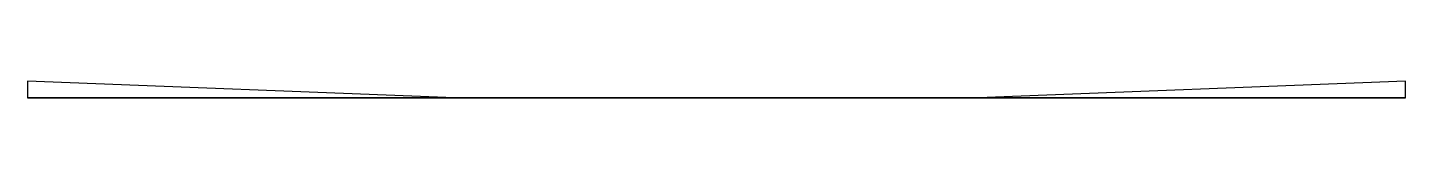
# Model space of a CAD drawing. Extents: x -0.71 to 0.71, y 0.57 to 0.59.
import ezdxf

# ---------------------------------------------------------------- set-up
doc = ezdxf.new("R2010")
doc.units = 0
doc.layers.add('ADDON', color=4, linetype='CONTINUOUS')

msp = doc.modelspace()

# ---------------------------------------------------------------- linework, layer by layer
at = {"layer": 'ADDON'}
for points in [[(-0.71, 0.57, 1.35), (-0.27, 0.57, 1.35), (-0.71, 0.5873, 1.2206)], [(0.71, 0.5873, 1.2206), (0.71, 0.5873, 1.2206), (0.27, 0.57, 1.35), (0.71, 0.57, 1.35)], [(-0.71, 0.57, 1.39), (-0.27, 0.57, 1.35), (-0.71, 0.57, 1.35)], [(0.71, 0.57, 1.39), (0.27, 0.57, 1.35), (-0.27, 0.57, 1.35), (-0.71, 0.57, 1.39)], [(0.71, 0.57, 1.35), (0.71, 0.57, 1.35), (0.27, 0.57, 1.35), (0.71, 0.57, 1.39)]]:
    msp.add_3dface(points, dxfattribs=at)

doc.saveas('drawing.dxf')
